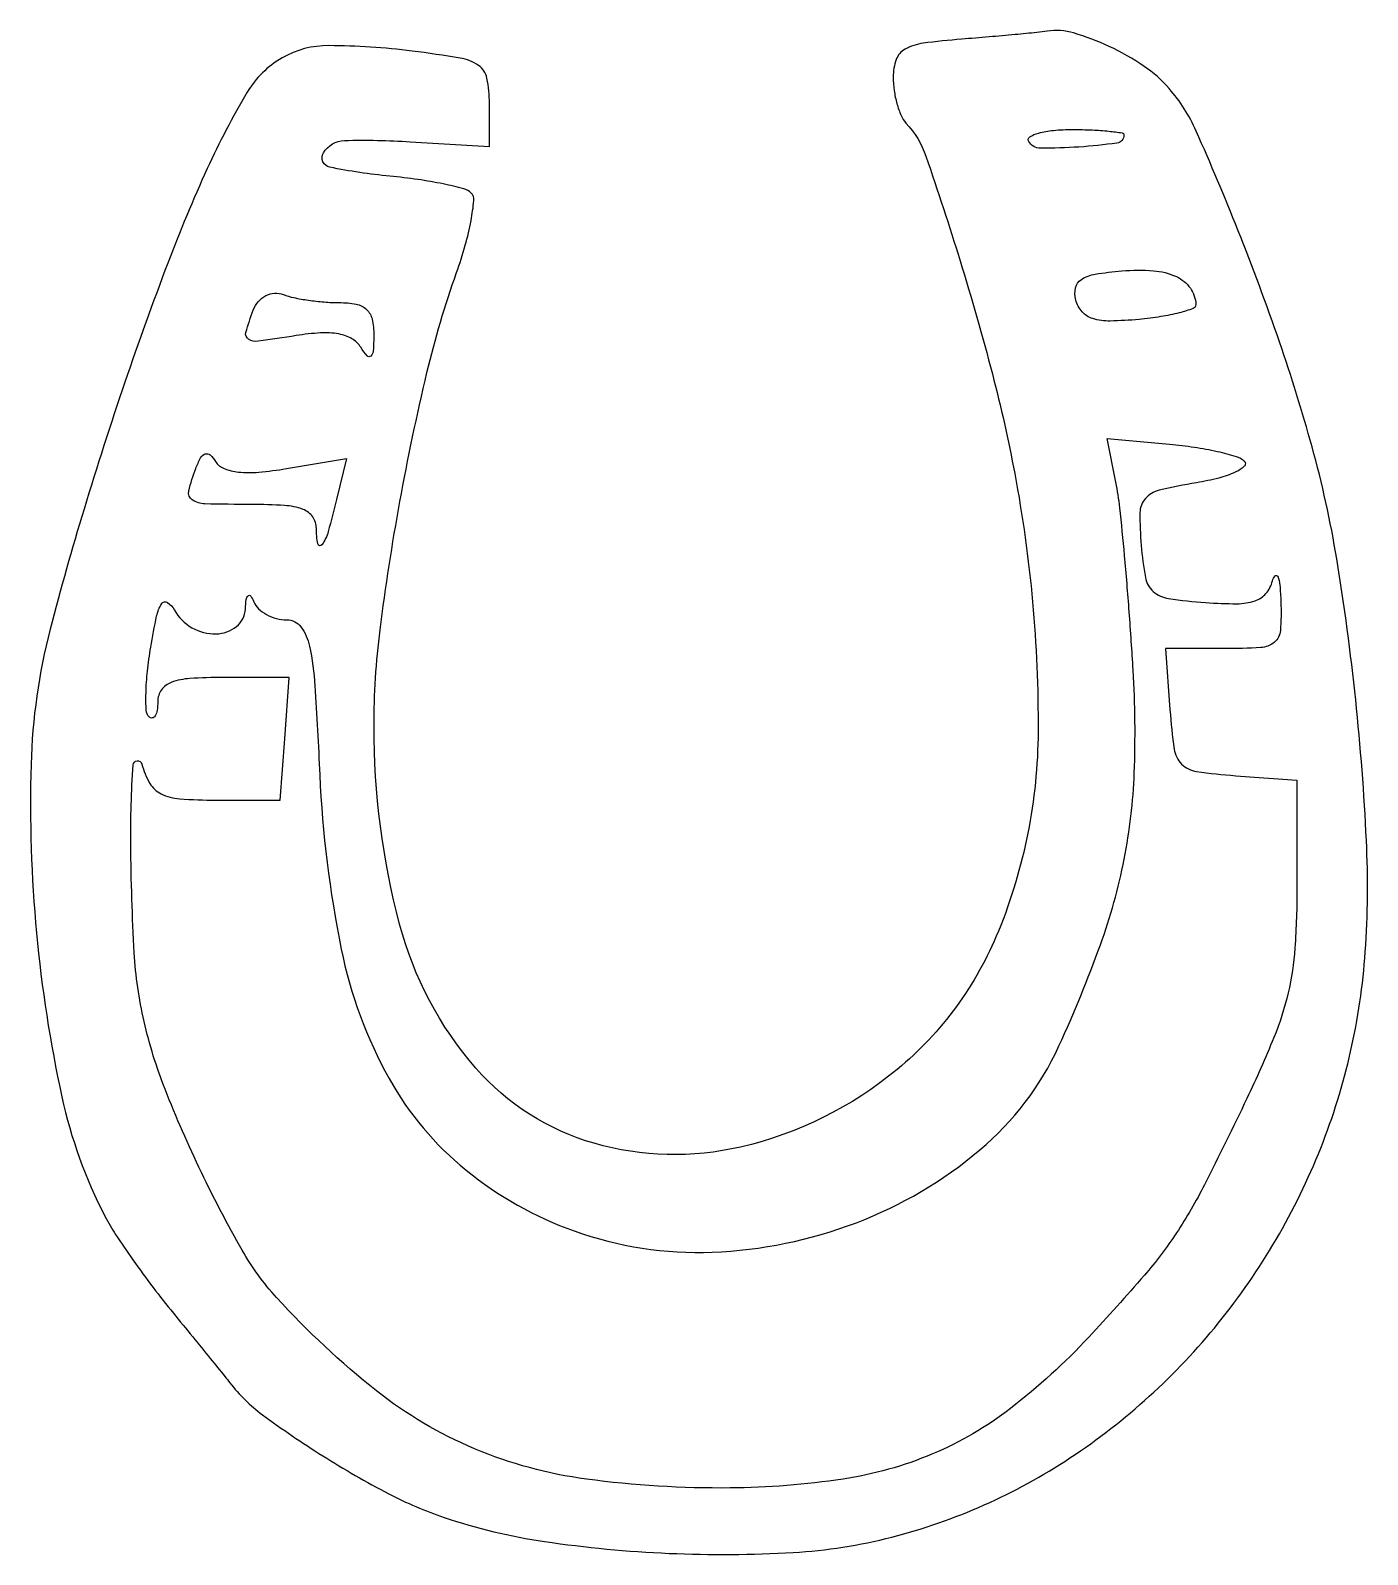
# Model space of a CAD drawing. Extents: x 0 to 93, y 0 to 106.
import ezdxf

# ---------------------------------------------------------------- set-up
doc = ezdxf.new("R2010")
doc.units = 0

msp = doc.modelspace()

# ---------------------------------------------------------------- linework, layer by layer
for points in [[(64.75, 105.264961, 0.013593), (62.074057, 104.980586, 0.093006), (60.820609, 104.567242, 0.182144), (60.211129, 103.853033, 0.086743), (60, 102.645209, 0.035191), (60.065484, 101.715936, 0.032607), (60.260862, 100.780468, 0.034227), (60.546676, 99.971236, 0.086152), (60.888042, 99.45, -0.105791), (62.274669, 97.141491, -0.007345), (64.640173, 89.892243, -0.011377), (66.878159, 82.049573, -0.017327), (68.427495, 75.139532, -0.047806), (70.047462, 57.263962, -0.095626), (67.29705, 43.399301, -0.123616), (60.279778, 33.825094, -0.116503), (49.422233, 28.44084, -0.127593), (39.26254, 28.699082, -0.144662), (31.061514, 33.91595, -0.115401), (25.773732, 43.898632, -0.064423), (24, 57.607849, -0.03156), (24.4233, 64.307525, -0.013405), (25.794971, 73.202375, -0.01348), (27.670527, 82.143439, -0.026892), (29.719675, 89.073429, 0.016184), (30.325833, 90.972883, 0.023503), (30.726127, 92.686014, 0.020645), (30.923813, 94.076109, 0.225031), (30.73887, 94.594463, 0.133234), (30.222084, 94.890691, 0.012755), (28.795614, 95.224799, 0.015542), (27.043828, 95.531791, 0.011653), (25.099342, 95.764476, -0.025804), (20.934502, 96.382813, -0.515633), (20.489015, 97.381295, -0.258981), (21.9551, 98.243211, -0.021743), (26.509449, 98.15745), (32, 97.814901), (32, 100.792227, 0.048601), (31.827779, 102.559813, 0.197259), (31.243768, 103.443916, 0.108461), (29.974762, 103.952885, 0.010265), (26.640731, 104.43915, 0.02942), (20.86523, 104.817838, 0.132677), (17.624704, 103.965626, 0.129051), (15.205918, 101.583992, 0.027221), (12.43447, 96.286762, 0.016109), (9.697969, 89.730068, 0.008652), (6.726112, 81.482858, 0.008435), (3.889055, 72.677321, 0.010303), (1.545777, 64.347121, 0.056393), (0.215328, 54.969911, 0.030335), (0.593876, 43.282579, 0.030345), (2.354469, 31.918299, 0.066148), (5.343897, 23.638251, 0.025414), (6.081225, 22.378088, 0.008519), (7.281021, 20.613964, 0.008452), (8.677441, 18.703525, 0.009563), (10.082683, 16.919633, -0.00043), (11.428068, 15.27445, -0.000579), (12.643038, 13.78261, -0.000393), (13.66024, 12.528635, -0.006244), (14, 12.098236, 0.069829), (16.265306, 9.876871, 0.018751), (20.43873, 7.029792, 0.019769), (25.014806, 4.399716, 0.039272), (28.858846, 2.758125, 0.044854), (35.825987, 1.0867, 0.025474), (44.464251, 0.264748, 0.025512), (53.068988, 0.325691, 0.048397), (59.90916, 1.393183, 0.083406), (72.258106, 6.87767, 0.076738), (82.546499, 16.225974, 0.075676), (89.647452, 28.3733, 0.077529), (92.736255, 41.982518, 0.02901), (92.816666, 49.691078, 0.014363), (92.07058, 59.450774, 0.014369), (90.755655, 69.222742, 0.027009), (89.045077, 77, 0.015308), (86.788378, 84.266512, 0.011925), (83.908809, 92.020544, 0.009673), (81.013421, 98.89229, 0.074219), (79.141333, 101.837042, 0.065537), (77.400215, 103.381022, 0.038624), (74.9798, 104.758399, 0.038576), (72.510695, 105.696357, 0.109659), (70.6849, 105.819752, -0.012732), (69.967655, 105.729261, -0.001707), (68.452752, 105.582429, -0.001972), (66.65551, 105.421572, -0.001658)], [(76, 98.613499, -0.374035), (75.518677, 98.060095, -0.017887), (72.881157, 97.78659, -0.018882), (70.213729, 97.707079, -0.25781), (69.396955, 98.166731, -0.409969), (69.469645, 98.484959, -0.075366), (70.078705, 98.755227, -0.044643), (71.111312, 98.940963, -0.022189), (72.440983, 99, -0.01019), (73.805541, 98.972186, -0.016855), (74.954539, 98.886465, -0.010858), (75.868051, 98.767138, -0.370475)], [(80.984687, 86.855035, -0.32423), (80.797476, 86.583337, -0.021525), (79.837172, 86.289065, -0.024554), (78.567165, 86.024726, -0.01526), (77.05675, 85.834022, -0.019358), (75.045562, 85.720539, -0.078656), (73.835197, 85.890285, -0.137772), (73.099516, 86.361984, -0.118311), (72.664476, 87.175043, -0.118177), (72.646975, 88.027987, -0.200573), (73.050013, 88.603858, -0.100953), (74.009889, 88.968492, -0.019642), (75.857726, 89.196057, -0.038985), (78.044622, 89.207701, -0.089168), (79.636386, 88.800457, -0.132234), (80.605567, 87.99847, -0.149304)], [(21.581787, 87, -0.048064), (22.760496, 86.886432, -0.141035), (23.479737, 86.518973, -0.150295), (23.866933, 85.84255, -0.057147), (23.984687, 84.75, -0.013923), (23.946581, 83.650662, -0.189654), (23.780021, 83.294422, -0.42797), (23.522146, 83.307372, -0.036865), (23.084768, 83.897083, 0.122544), (22.465448, 84.488628, 0.085025), (21.551752, 84.821066, 0.059775), (20.288886, 84.896803, 0.025347), (18.600081, 84.709954, -0.006118), (15.97417, 84.316739, -0.169761), (15.303421, 84.452645, -0.341097), (15.112559, 84.934521, -0.021525), (15.629042, 86.475683, -0.084889), (15.981052, 87.068584, -0.096903), (16.496532, 87.479027, -0.10308), (17.10153, 87.648946, -0.109125), (17.71083, 87.557471, 0.039584), (18.43649, 87.343072, 0.016282), (19.447181, 87.163757, 0.015989), (20.549466, 87.040838, 0.019772)], [(84.3459, 76.001674, -0.436302), (84.343957, 75.644651, -0.079611), (83.724115, 75.2353, -0.043633), (82.575578, 74.832168, -0.020749), (81.041325, 74.506982, 0.015879), (78.436172, 73.981265, 0.155335), (77.484865, 73.412202, 0.180551), (77.11067, 72.436603, 0.02305), (77.195425, 70.152882, 0.025142), (77.49429, 67.926823, 0.167198), (78.037858, 66.9665, 0.146152), (79.095531, 66.476103, 0.017804), (81.66639, 66.196588, 0.017946), (83.831388, 66.116864, 0.078654), (85.091873, 66.315195, 0.139954), (85.848128, 66.822814, 0.11243), (86.300388, 67.696588, -0.117403), (86.486123, 68.046961, -0.558357), (86.664778, 68.016504, -0.073614), (86.81139, 67.408195, -0.013467), (86.883999, 66.25, -0.02657), (86.849173, 64.254419, -0.205492), (86.430993, 63.443099, -0.159179), (85.49021, 63.074055, -0.014531), (82.942502, 63), (78.885004, 63), (79.192502, 58.75, 0.017229), (79.483314, 56.034356, 0.162473), (80, 55, 0.162473), (81.034356, 54.483314, 0.017229), (83.75, 54.192502), (88, 53.885004), (88, 46.497903, -0.01696), (87.855408, 42.236425, -0.041106), (87.385205, 39.125262, -0.038991), (86.395802, 36.037682, -0.013952), (84.526286, 31.805401, -0.006296), (81.586148, 25.817744, -0.02904), (79.644073, 22.481049, -0.032245), (77.420047, 19.553286, -0.008978), (73.568205, 15.26697, -0.040749), (68.13842, 10.3158, -0.064982), (62.720051, 7.154967, -0.062534), (56.520542, 5.416471, -0.034817), (48.687797, 4.797263, -0.035433), (38.735415, 5.41063, -0.066376), (30.965554, 7.518777, -0.068407), (24.172789, 11.5363, -0.039927), (17.241652, 18, -0.055913), (14.857159, 21.278938, -0.017406), (12.029223, 26.681303, -0.017979), (9.509956, 32.45427, -0.037242), (8.052183, 37.148974, -0.042619), (7.376095, 41.897124, -0.011859), (7.131411, 49.415076, -0.019478), (7.297932, 54.939448, -0.842803), (7.894765, 55, 0.062466), (8.456527, 53.656624, 0.150636), (9.235782, 52.929319, 0.096257), (10.527555, 52.585704, 0.017017), (13.045085, 52.5), (17.5, 52.5), (17.807498, 56.75), (18.114996, 61), (13.557498, 61, 0.015196), (11.231111, 60.929278, 0.072579), (9.933625, 60.658576, 0.152372), (9.256542, 60.140634, 0.155068), (9, 59.333333, -0.03429), (8.958804, 58.733344, -0.093896), (8.823961, 58.332289, -0.228017), (8.625743, 58.193504, -0.241504), (8.400718, 58.265949, -0.186583), (8.201983, 58.715219, -0.0179), (8.187668, 59.933316, -0.02087), (8.28656, 61.434561, -0.014965), (8.516987, 63.100546, -0.009464), (8.925045, 65.26553, -0.091682), (9.277159, 66.126853, -0.425194), (9.67792, 66.20634, -0.113565), (10.16596, 65.66793, 0.137454), (11.3748, 64.454254, 0.13351), (13.052298, 64.028156, 0.166385), (14.463312, 64.537551, 0.21563), (15.078947, 65.75, -0.021021), (15.137165, 66.416573, -0.185333), (15.275306, 66.672067, -0.449116), (15.45138, 66.648042, -0.051902), (15.662281, 66.25, 0.107471), (15.987767, 65.771829, 0.065055), (16.543792, 65.367188, 0.060613), (17.233538, 65.093214, 0.064344), (17.954882, 65, -0.237893), (18.923639, 64.511429, -0.107291), (19.523521, 63.17825, -0.036556), (19.899361, 60.431412, -0.00428), (20.235608, 54.25, 0.038403), (21.723435, 42.170375, 0.077554), (25.040296, 33.198661, 0.095037), (30.379052, 26.839913, 0.085466), (37.883788, 22.618856, 0.095217), (47.454072, 21.153121, 0.081861), (57.444517, 23.191247, 0.084163), (66.012175, 28.240395, 0.110438), (71.494682, 35.44708, 0.020828), (74.364442, 42.454177, 0.038025), (76.017957, 48.4045, 0.03937), (76.717975, 54.394643, 0.024197), (76.641575, 61.501336, 0.003851), (76.370387, 65.552768, 0.004292), (76.045215, 69.455692, 0.00397), (75.713166, 72.776903, 0.022456), (75.442887, 74.535567), (74.836308, 77.568462), (79.168154, 77.181806, -0.015118), (80.888728, 76.975636, -0.018653), (82.476003, 76.675646, -0.017283), (83.772193, 76.332695, -0.115563)], [(17.919195, 75.486348), (22.085867, 76.190303), (21.402257, 73.345151, -0.009406), (20.821777, 71.114783, -0.08402), (20.390914, 70.202112, -0.659841), (20.107511, 70.260873, -0.049998), (20, 71.333333, 0.15384), (19.745987, 72.139371, 0.152547), (19.075, 72.657407, 0.073281), (17.791588, 72.928818, 0.015527), (15.5, 73, -0.006129), (12.277127, 73.03951, -0.138499), (11.398081, 73.311204, -0.317589), (11.151454, 73.927325, -0.033046), (11.639163, 75.502058, -0.033787), (11.976657, 76.230329, -0.186691), (12.301078, 76.503674, -0.276202), (12.638933, 76.43239, -0.067682), (13.015425, 75.975042, 0.162027), (13.596773, 75.489381, 0.068951), (14.59495, 75.248268, 0.047118), (16.01521, 75.240937, 0.019593)]]:
    msp.add_lwpolyline(points, format="xyb", close=True)

doc.saveas('drawing.dxf')
